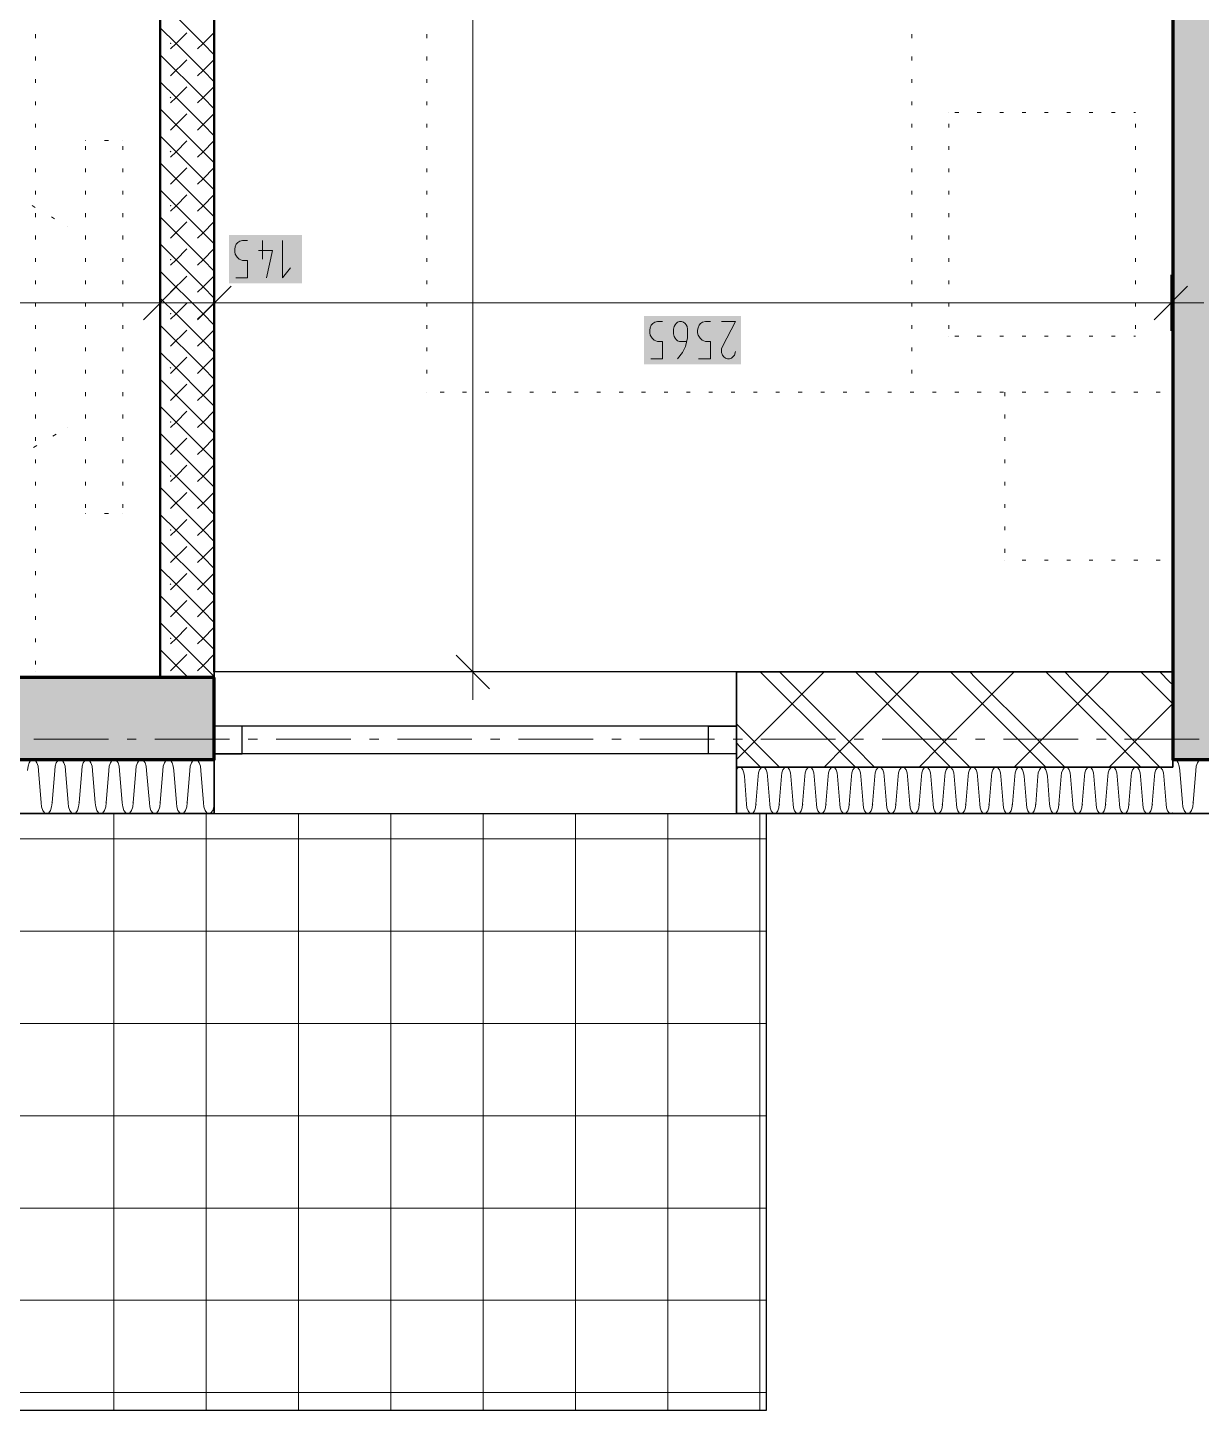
# Model space of a CAD drawing. Header units: millimetres. Extents: x 0 to 594, y 0 to 420.
# Drawn here: x 378.6 to 410.86, y 131.81 to 169.82 of the extents above; entities that cross this region are included whole.
import ezdxf

# ---------------------------------------------------------------- set-up
doc = ezdxf.new("R2010")
doc.units = ezdxf.units.MM
doc.header["$LTSCALE"] = 8
for name, color, linetype in [('PDF_Koty delkove', 7, 'Continuous'), ('PDF_Nabytek', 7, 'Continuous'), ('PDF_Obecne 0.25', 7, 'Continuous'), ('PDF_Okna', 7, 'Continuous'), ('PDF_Osy hlavni', 7, 'Continuous'), ('PDF_Pricky zdene', 7, 'Continuous'), ('PDF_Srafy', 7, 'Continuous'), ('PDF_Steny obvodove nosne', 7, 'Continuous'), ('PDF_Steny sendvic', 7, 'Continuous'), ('PDF_Zatepleni', 7, 'Continuous')]:
    doc.layers.add(name, color=color, linetype=linetype)

msp = doc.modelspace()

# ---------------------------------------------------------------- linework, layer by layer
at = {"layer": 'PDF_Koty delkove', "lineweight": 18}
for points in [[(390.838, 152.109), (390.838, 183.549), (390.838, 192.872), (390.838, 201.257), (390.838, 202.743), (390.838, 233.134), (390.838, 235.902), (390.838, 238.464)], [(384.322, 162.939), (384.65, 162.939), (384.65, 163.417), (384.513, 163.417), (384.418, 163.452), (384.363, 163.503), (384.308, 163.588), (384.295, 163.656), (384.295, 163.724), (384.308, 163.793), (384.336, 163.861), (384.377, 163.912), (384.431, 163.947), (384.513, 163.964), (384.65, 163.964)], [(385.061, 163.964), (385.061, 163.452)], [(385.609, 163.964), (385.609, 162.939), (385.827, 163.212)], [(384.952, 163.691), (385.335, 163.691), (385.17, 162.939)], [(382.707, 162.712), (381.785, 161.789)], [(382.246, 163.019), (382.246, 162.251), (382.246, 161.482)], [(384.194, 162.712), (383.271, 161.789)], [(383.732, 163.019), (383.732, 162.251), (383.732, 161.482)], [(410.485, 162.712), (409.562, 161.789)], [(410.023, 163.019), (410.023, 162.251), (410.023, 161.482)], [(410.931, 162.251), (410.023, 162.251), (383.732, 162.251), (382.246, 162.251), (347.601, 162.251), (345.449, 162.251), (310.804, 162.251), (309.318, 162.251), (283.027, 162.251), (280.875, 162.251), (254.584, 162.251), (253.097, 162.251), (218.453, 162.251), (216.3, 162.251)], [(395.727, 160.713), (396.056, 160.713), (396.056, 161.191), (395.919, 161.191), (395.824, 161.226), (395.769, 161.277), (395.714, 161.362), (395.7, 161.43), (395.7, 161.498), (395.714, 161.567), (395.741, 161.635), (395.783, 161.686), (395.837, 161.721), (395.919, 161.738), (396.056, 161.738)], [(396.713, 161.191), (396.522, 161.191), (396.467, 161.208), (396.426, 161.242), (396.399, 161.277), (396.371, 161.327), (396.357, 161.396), (396.357, 161.532), (396.371, 161.601), (396.399, 161.652), (396.426, 161.686), (396.467, 161.721), (396.522, 161.738), (396.576, 161.738), (396.631, 161.721), (396.672, 161.686), (396.699, 161.652), (396.727, 161.601), (396.741, 161.532), (396.741, 161.293), (396.686, 161.054), (396.604, 160.883), (396.467, 160.713)], [(397.028, 161.362), (397.014, 161.43), (397.014, 161.498), (397.028, 161.567), (397.056, 161.635), (397.097, 161.686), (397.151, 161.721), (397.233, 161.738), (397.37, 161.738)], [(397.672, 161.738), (398.055, 161.738), (397.699, 161.054), (397.672, 160.986), (397.672, 160.883), (397.699, 160.816), (397.74, 160.764), (397.781, 160.73), (397.836, 160.713), (397.89, 160.713), (397.945, 160.73), (397.986, 160.764), (398.027, 160.816), (398.055, 160.917)], [(397.042, 160.713), (397.37, 160.713), (397.37, 161.191), (397.233, 161.191), (397.138, 161.226), (397.083, 161.277), (397.028, 161.362)], [(391.299, 151.647), (390.377, 152.57)], [(391.607, 152.109), (390.838, 152.109), (390.069, 152.109)], [(390.838, 152.109), (390.838, 151.34)]]:
    msp.add_lwpolyline(points, dxfattribs=at)
at = {"layer": 'PDF_Koty delkove', "color": 7, "lineweight": 18, "true_color": 0xffffff, "transparency": 33554559}
for points in [[(386.146, 164.118), (384.141, 164.118), (386.146, 162.786), (384.141, 162.786)], [(398.209, 161.892), (395.547, 161.892), (398.209, 160.559), (395.547, 160.559)]]:
    msp.add_solid(points, dxfattribs=at)
at = {"layer": 'PDF_Nabytek', "lineweight": 13}
for points in [[(378.821, 169.531), (378.821, 169.634)], [(382.246, 169.531), (382.246, 169.634)], [(389.575, 169.531), (389.575, 169.634)], [(402.9, 169.531), (402.9, 169.634)], [(410.075, 169.531), (410.075, 169.634)], [(378.821, 168.916), (378.821, 169.019)], [(382.246, 168.916), (382.246, 169.019)], [(389.575, 168.916), (389.575, 169.019)], [(402.9, 168.916), (402.9, 169.019)], [(410.075, 168.916), (410.075, 169.019)], [(378.821, 168.301), (378.821, 168.404)], [(382.246, 168.301), (382.246, 168.404)], [(389.575, 168.301), (389.575, 168.404)], [(402.9, 168.301), (402.9, 168.404)], [(410.075, 168.301), (410.075, 168.404)], [(378.821, 167.686), (378.821, 167.789)], [(382.246, 167.686), (382.246, 167.789)], [(389.575, 167.686), (389.575, 167.789)], [(402.9, 167.686), (402.9, 167.789)], [(410.075, 167.686), (410.075, 167.789)], [(403.925, 167.484), (403.925, 167.484)], [(403.925, 167.484), (403.925, 167.484)], [(404.192, 167.484), (404.089, 167.484)], [(404.807, 167.484), (404.704, 167.484)], [(405.422, 167.484), (405.319, 167.484)], [(406.037, 167.484), (405.934, 167.484)], [(406.652, 167.484), (406.549, 167.484)], [(407.267, 167.484), (407.164, 167.484)], [(407.882, 167.484), (407.779, 167.484)], [(408.497, 167.484), (408.394, 167.484)], [(409.05, 167.484), (409.009, 167.484)], [(409.05, 167.484), (409.05, 167.484)], [(409.05, 167.484), (409.05, 167.484)], [(378.821, 167.071), (378.821, 167.174)], [(382.246, 167.071), (382.246, 167.174)], [(389.575, 167.071), (389.575, 167.174)], [(402.9, 167.071), (402.9, 167.174)], [(403.925, 167.071), (403.925, 167.174)], [(409.05, 167.071), (409.05, 167.174)], [(410.075, 167.071), (410.075, 167.174)], [(378.821, 166.456), (378.821, 166.559)], [(380.207, 166.715), (380.196, 166.715)], [(380.196, 166.715), (380.196, 166.715)], [(380.196, 166.715), (380.196, 166.715)], [(380.196, 166.456), (380.196, 166.559)], [(380.822, 166.715), (380.72, 166.715)], [(381.221, 166.715), (381.221, 166.715)], [(381.221, 166.715), (381.221, 166.715)], [(381.221, 166.456), (381.221, 166.559)], [(382.246, 166.456), (382.246, 166.559)], [(389.575, 166.456), (389.575, 166.559)], [(402.9, 166.456), (402.9, 166.559)], [(403.925, 166.456), (403.925, 166.559)], [(409.05, 166.456), (409.05, 166.559)], [(410.075, 166.456), (410.075, 166.559)], [(378.821, 165.841), (378.821, 165.944)], [(380.196, 165.841), (380.196, 165.944)], [(381.221, 165.841), (381.221, 165.944)], [(382.246, 165.841), (382.246, 165.944)], [(389.575, 165.841), (389.575, 165.944)], [(402.9, 165.841), (402.9, 165.944)], [(403.925, 165.841), (403.925, 165.944)], [(409.05, 165.841), (409.05, 165.944)], [(410.075, 165.841), (410.075, 165.944)], [(378.821, 165.226), (378.821, 165.329)], [(380.196, 165.226), (380.196, 165.329)], [(381.221, 165.226), (381.221, 165.329)], [(382.246, 165.226), (382.246, 165.329)], [(389.575, 165.226), (389.575, 165.329)], [(402.9, 165.226), (402.9, 165.329)], [(403.925, 165.226), (403.925, 165.329)], [(409.05, 165.226), (409.05, 165.329)], [(410.075, 165.226), (410.075, 165.329)], [(378.813, 164.872), (378.724, 164.923)], [(378.821, 164.611), (378.821, 164.714)], [(379.345, 164.565), (379.256, 164.616)], [(380.196, 164.611), (380.196, 164.714)], [(381.221, 164.611), (381.221, 164.714)], [(382.246, 164.611), (382.246, 164.714)], [(389.575, 164.611), (389.575, 164.714)], [(402.9, 164.611), (402.9, 164.714)], [(403.925, 164.611), (403.925, 164.714)], [(409.05, 164.611), (409.05, 164.714)], [(410.075, 164.611), (410.075, 164.714)], [(379.708, 164.355), (379.708, 164.355)], [(378.821, 163.996), (378.821, 164.099)], [(380.196, 163.996), (380.196, 164.099)], [(381.221, 163.996), (381.221, 164.099)], [(382.246, 163.996), (382.246, 164.099)], [(389.575, 163.996), (389.575, 164.099)], [(402.9, 163.996), (402.9, 164.099)], [(403.925, 163.996), (403.925, 164.099)], [(409.05, 163.996), (409.05, 164.099)], [(410.075, 163.996), (410.075, 164.099)], [(378.821, 163.381), (378.821, 163.484)], [(380.196, 163.381), (380.196, 163.484)], [(381.221, 163.381), (381.221, 163.484)], [(382.246, 163.381), (382.246, 163.484)], [(389.575, 163.381), (389.575, 163.484)], [(402.9, 163.381), (402.9, 163.484)], [(403.925, 163.381), (403.925, 163.484)], [(409.05, 163.381), (409.05, 163.484)], [(410.075, 163.381), (410.075, 163.484)], [(378.821, 162.766), (378.821, 162.869)], [(380.196, 162.766), (380.196, 162.869)], [(381.221, 162.766), (381.221, 162.869)], [(382.246, 162.766), (382.246, 162.869)], [(389.575, 162.766), (389.575, 162.869)], [(402.9, 162.766), (402.9, 162.869)], [(403.925, 162.766), (403.925, 162.869)], [(409.05, 162.766), (409.05, 162.869)], [(410.075, 162.766), (410.075, 162.869)], [(378.821, 162.151), (378.821, 162.254)], [(380.196, 162.151), (380.196, 162.254)], [(381.221, 162.151), (381.221, 162.254)], [(382.246, 162.151), (382.246, 162.254)], [(389.575, 162.151), (389.575, 162.254)], [(402.9, 162.151), (402.9, 162.254)], [(403.925, 162.151), (403.925, 162.254)], [(409.05, 162.151), (409.05, 162.254)], [(410.075, 162.151), (410.075, 162.254)], [(378.821, 161.536), (378.821, 161.639)], [(380.196, 161.536), (380.196, 161.639)], [(381.221, 161.536), (381.221, 161.639)], [(382.246, 161.536), (382.246, 161.639)], [(389.575, 161.536), (389.575, 161.639)], [(402.9, 161.536), (402.9, 161.639)], [(403.925, 161.536), (403.925, 161.639)], [(409.05, 161.536), (409.05, 161.639)], [(410.075, 161.536), (410.075, 161.639)], [(403.925, 161.334), (403.925, 161.334)], [(403.925, 161.334), (403.925, 161.334)], [(404.192, 161.334), (404.089, 161.334)], [(404.807, 161.334), (404.704, 161.334)], [(405.422, 161.334), (405.319, 161.334)], [(406.037, 161.334), (405.934, 161.334)], [(406.652, 161.334), (406.549, 161.334)], [(407.267, 161.334), (407.164, 161.334)], [(407.882, 161.334), (407.779, 161.334)], [(408.497, 161.334), (408.394, 161.334)], [(409.05, 161.334), (409.009, 161.334)], [(409.05, 161.334), (409.05, 161.334)], [(409.05, 161.334), (409.05, 161.334)], [(378.821, 160.921), (378.821, 161.024)], [(380.196, 160.921), (380.196, 161.024)], [(381.221, 160.921), (381.221, 161.024)], [(382.246, 160.921), (382.246, 161.024)], [(389.575, 160.921), (389.575, 161.024)], [(402.9, 160.921), (402.9, 161.024)], [(410.075, 160.921), (410.075, 161.024)], [(378.821, 160.306), (378.821, 160.409)], [(380.196, 160.306), (380.196, 160.409)], [(381.221, 160.306), (381.221, 160.409)], [(382.246, 160.306), (382.246, 160.409)], [(389.575, 160.306), (389.575, 160.409)], [(402.9, 160.306), (402.9, 160.409)], [(410.075, 160.306), (410.075, 160.409)], [(378.821, 159.691), (378.821, 159.794)], [(380.196, 159.691), (380.196, 159.794)], [(381.221, 159.691), (381.221, 159.794)], [(382.246, 159.691), (382.246, 159.794)], [(389.575, 159.796), (389.575, 159.796)], [(389.575, 159.796), (389.575, 159.796)], [(390.047, 159.796), (389.944, 159.796)], [(390.662, 159.796), (390.559, 159.796)], [(391.277, 159.796), (391.174, 159.796)], [(391.892, 159.796), (391.789, 159.796)], [(392.507, 159.796), (392.404, 159.796)], [(393.122, 159.796), (393.019, 159.796)], [(393.737, 159.796), (393.634, 159.796)], [(394.352, 159.796), (394.249, 159.796)], [(394.967, 159.796), (394.864, 159.796)], [(395.582, 159.796), (395.479, 159.796)], [(396.197, 159.796), (396.094, 159.796)], [(396.812, 159.796), (396.709, 159.796)], [(397.427, 159.796), (397.324, 159.796)], [(398.042, 159.796), (397.939, 159.796)], [(398.657, 159.796), (398.554, 159.796)], [(399.272, 159.796), (399.169, 159.796)], [(399.887, 159.796), (399.784, 159.796)], [(400.502, 159.796), (400.399, 159.796)], [(401.117, 159.796), (401.014, 159.796)], [(401.732, 159.796), (401.629, 159.796)], [(402.347, 159.796), (402.244, 159.796)], [(402.962, 159.796), (402.859, 159.796)], [(402.9, 159.796), (402.9, 159.796)], [(403.577, 159.796), (403.474, 159.796)], [(404.192, 159.796), (404.089, 159.796)], [(404.807, 159.796), (404.704, 159.796)], [(405.422, 159.796), (405.319, 159.796)], [(405.462, 159.796), (405.462, 159.796)], [(405.462, 159.691), (405.462, 159.794)], [(406.037, 159.796), (405.934, 159.796)], [(406.652, 159.796), (406.549, 159.796)], [(407.267, 159.796), (407.164, 159.796)], [(407.882, 159.796), (407.779, 159.796)], [(408.497, 159.796), (408.394, 159.796)], [(409.112, 159.796), (409.009, 159.796)], [(409.727, 159.796), (409.624, 159.796)], [(410.075, 159.796), (410.075, 159.796)], [(410.075, 159.796), (410.075, 159.796)], [(410.075, 159.796), (410.075, 159.796)], [(410.075, 159.691), (410.075, 159.794)], [(378.821, 159.076), (378.821, 159.179)], [(380.196, 159.076), (380.196, 159.179)], [(381.221, 159.076), (381.221, 159.179)], [(382.246, 159.076), (382.246, 159.179)], [(405.462, 159.076), (405.462, 159.179)], [(410.075, 159.076), (410.075, 159.179)], [(378.821, 158.461), (378.821, 158.564)], [(379.299, 158.588), (379.388, 158.64)], [(379.708, 158.825), (379.708, 158.825)], [(380.196, 158.461), (380.196, 158.564)], [(381.221, 158.461), (381.221, 158.564)], [(382.246, 158.461), (382.246, 158.564)], [(405.462, 158.461), (405.462, 158.564)], [(410.075, 158.461), (410.075, 158.564)], [(378.766, 158.281), (378.855, 158.332)], [(378.821, 157.846), (378.821, 157.949)], [(380.196, 157.846), (380.196, 157.949)], [(381.221, 157.846), (381.221, 157.949)], [(382.246, 157.846), (382.246, 157.949)], [(405.462, 157.846), (405.462, 157.949)], [(410.075, 157.846), (410.075, 157.949)], [(378.821, 157.231), (378.821, 157.334)], [(380.196, 157.231), (380.196, 157.334)], [(381.221, 157.231), (381.221, 157.334)], [(382.246, 157.231), (382.246, 157.334)], [(405.462, 157.231), (405.462, 157.334)], [(410.075, 157.231), (410.075, 157.334)], [(378.821, 156.616), (378.821, 156.719)], [(380.196, 156.616), (380.196, 156.719)], [(381.221, 156.616), (381.221, 156.719)], [(382.246, 156.616), (382.246, 156.719)], [(405.462, 156.616), (405.462, 156.719)], [(410.075, 156.616), (410.075, 156.719)], [(380.207, 156.465), (380.196, 156.465)], [(380.196, 156.465), (380.196, 156.465)], [(380.196, 156.465), (380.196, 156.465)], [(380.822, 156.465), (380.72, 156.465)], [(381.221, 156.465), (381.221, 156.465)], [(381.221, 156.465), (381.221, 156.465)], [(378.821, 156.001), (378.821, 156.104)], [(382.246, 156.001), (382.246, 156.104)], [(405.462, 156.001), (405.462, 156.104)], [(410.075, 156.001), (410.075, 156.104)], [(378.821, 155.386), (378.821, 155.489)], [(382.246, 155.386), (382.246, 155.489)], [(405.462, 155.386), (405.462, 155.489)], [(410.075, 155.386), (410.075, 155.489)], [(405.462, 155.184), (405.462, 155.184)], [(405.462, 155.184), (405.462, 155.184)], [(406.037, 155.184), (405.934, 155.184)], [(406.652, 155.184), (406.549, 155.184)], [(407.267, 155.184), (407.164, 155.184)], [(407.882, 155.184), (407.779, 155.184)], [(408.497, 155.184), (408.394, 155.184)], [(409.112, 155.184), (409.009, 155.184)], [(409.727, 155.184), (409.624, 155.184)], [(410.075, 155.184), (410.075, 155.184)], [(410.075, 155.184), (410.075, 155.184)], [(378.821, 154.771), (378.821, 154.874)], [(382.246, 154.771), (382.246, 154.874)], [(378.821, 154.156), (378.821, 154.259)], [(382.246, 154.156), (382.246, 154.259)], [(378.821, 153.541), (378.821, 153.644)], [(382.246, 153.541), (382.246, 153.644)], [(378.821, 152.926), (378.821, 153.029)], [(382.246, 152.926), (382.246, 153.029)], [(378.821, 152.311), (378.821, 152.414)], [(382.246, 152.311), (382.246, 152.414)], [(378.821, 152.109), (378.821, 152.109)], [(382.246, 152.109), (382.246, 152.109)]]:
    msp.add_lwpolyline(points, dxfattribs=at)
at = {"layer": 'PDF_Obecne 0.25', "lineweight": 25}
msp.add_lwpolyline([(398.902, 148.214), (398.902, 131.814), (367.127, 131.814), (367.127, 148.214)], dxfattribs=at)
at = {"layer": 'PDF_Okna', "lineweight": 25}
for points in [[(398.082, 152.109), (383.732, 152.109)], [(398.082, 150.622), (383.732, 150.622)], [(398.082, 149.854), (383.732, 149.854)], [(383.732, 148.214), (398.082, 148.214)]]:
    msp.add_lwpolyline(points, dxfattribs=at)
for points in [[(383.732, 149.854), (384.501, 149.854), (384.501, 150.622), (383.732, 150.622)], [(398.082, 149.854), (397.313, 149.854), (397.313, 150.622), (398.082, 150.622)]]:
    msp.add_lwpolyline(points, close=True, dxfattribs=at)
at = {"layer": 'PDF_Osy hlavni', "lineweight": 18}
for points in [[(380.822, 150.264), (378.772, 150.264)], [(381.591, 150.264), (381.335, 150.264)], [(384.153, 150.264), (382.103, 150.264)], [(384.922, 150.264), (384.666, 150.264)], [(387.485, 150.264), (385.435, 150.264)], [(388.253, 150.264), (387.997, 150.264)], [(390.816, 150.264), (388.766, 150.264)], [(391.584, 150.264), (391.328, 150.264)], [(394.147, 150.264), (392.097, 150.264)], [(394.916, 150.264), (394.659, 150.264)], [(397.478, 150.264), (395.428, 150.264)], [(398.247, 150.264), (397.991, 150.264)], [(400.809, 150.264), (398.759, 150.264)], [(401.578, 150.264), (401.322, 150.264)], [(404.141, 150.264), (402.091, 150.264)], [(404.909, 150.264), (404.653, 150.264)], [(407.472, 150.264), (405.422, 150.264)], [(408.241, 150.264), (407.984, 150.264)], [(410.803, 150.264), (408.753, 150.264)]]:
    msp.add_lwpolyline(points, dxfattribs=at)
at = {"layer": 'PDF_Pricky zdene', "lineweight": 50}
msp.add_lwpolyline([(383.732, 152.109), (383.732, 201.257), (382.246, 201.257), (382.246, 152.109), (382.246, 151.955), (383.732, 151.955)], dxfattribs=at)
at = {"layer": 'PDF_Pricky zdene', "lineweight": 9}
for points in [[(383.732, 169.072), (383.425, 169.38), (382.246, 170.559)], [(383.425, 168.637), (382.682, 169.38), (382.246, 169.815)], [(382.533, 169.231), (382.682, 169.38), (382.979, 169.677)], [(383.276, 169.231), (383.425, 169.38), (383.722, 169.677)], [(383.732, 167.586), (383.425, 167.894), (382.246, 169.072)], [(382.533, 168.488), (382.979, 168.934)], [(383.425, 168.637), (383.722, 168.934)], [(383.276, 168.488), (383.425, 168.637)], [(383.732, 168.329), (383.425, 168.637)], [(383.425, 167.15), (382.682, 167.894), (382.246, 168.329)], [(382.533, 167.745), (382.682, 167.894), (382.979, 168.191)], [(383.276, 167.745), (383.425, 167.894), (383.722, 168.191)], [(383.732, 166.1), (383.425, 166.407), (382.246, 167.586)], [(382.533, 167.002), (382.979, 167.448)], [(383.425, 167.15), (383.722, 167.448)], [(383.425, 165.664), (382.682, 166.407), (382.246, 166.843)], [(383.732, 166.843), (383.425, 167.15), (383.276, 167.002)], [(382.533, 166.259), (382.682, 166.407), (382.979, 166.705)], [(383.276, 166.259), (383.425, 166.407), (383.722, 166.705)], [(383.732, 164.614), (383.425, 164.921), (382.246, 166.1)], [(382.533, 165.516), (382.979, 165.961)], [(383.276, 165.516), (383.425, 165.664), (383.722, 165.961)], [(383.425, 164.178), (382.682, 164.921), (382.246, 165.357)], [(383.732, 165.357), (383.425, 165.664)], [(382.533, 164.772), (382.682, 164.921), (382.979, 165.218)], [(383.276, 164.772), (383.425, 164.921), (383.722, 165.218)], [(383.732, 163.127), (383.425, 163.435), (382.246, 164.614)], [(382.533, 164.029), (382.979, 164.475)], [(383.732, 163.87), (383.425, 164.178), (383.276, 164.029)], [(383.425, 164.178), (383.722, 164.475)], [(383.425, 162.692), (382.682, 163.435), (382.246, 163.87)], [(382.533, 163.286), (382.682, 163.435), (382.979, 163.732)], [(383.276, 163.286), (383.425, 163.435), (383.722, 163.732)], [(383.732, 161.641), (383.425, 161.949), (382.246, 163.127)], [(382.533, 162.543), (382.979, 162.989)], [(383.732, 162.384), (383.425, 162.692), (383.276, 162.543)], [(383.425, 162.692), (383.722, 162.989)], [(383.425, 161.205), (382.682, 161.949), (382.246, 162.384)], [(382.533, 161.8), (382.682, 161.949), (382.979, 162.246)], [(383.276, 161.8), (383.425, 161.949), (383.722, 162.246)], [(383.732, 160.155), (383.425, 160.462), (382.246, 161.641)], [(382.533, 161.057), (382.979, 161.503)], [(383.732, 160.898), (383.425, 161.205), (383.276, 161.057)], [(383.425, 161.205), (383.722, 161.503)], [(383.425, 159.719), (382.682, 160.462), (382.246, 160.898)], [(382.533, 160.314), (382.682, 160.462), (382.979, 160.76)], [(383.276, 160.314), (383.425, 160.462), (383.722, 160.76)], [(383.732, 158.669), (383.425, 158.976), (382.246, 160.155)], [(382.533, 159.571), (382.979, 160.016)], [(383.425, 159.719), (383.722, 160.016)], [(383.732, 159.412), (383.425, 159.719), (383.276, 159.571)], [(383.425, 158.233), (382.682, 158.976), (382.246, 159.412)], [(382.533, 158.828), (382.682, 158.976), (382.979, 159.273)], [(383.276, 158.828), (383.425, 158.976), (383.722, 159.273)], [(383.732, 157.182), (383.425, 157.49), (382.246, 158.669)], [(382.533, 158.084), (382.979, 158.53)], [(383.425, 158.233), (383.722, 158.53)], [(383.732, 157.926), (383.425, 158.233), (383.276, 158.084)], [(383.425, 156.747), (382.682, 157.49), (382.246, 157.926)], [(382.533, 157.341), (382.682, 157.49), (382.979, 157.787)], [(383.276, 157.341), (383.425, 157.49), (383.722, 157.787)], [(383.732, 155.696), (383.425, 156.004), (382.246, 157.182)], [(382.533, 156.598), (382.979, 157.044)], [(383.425, 156.747), (383.722, 157.044)], [(383.732, 156.439), (383.425, 156.747), (383.276, 156.598)], [(383.425, 155.261), (382.682, 156.004), (382.246, 156.439)], [(382.533, 155.855), (382.682, 156.004), (382.979, 156.301)], [(383.276, 155.855), (383.425, 156.004), (383.722, 156.301)], [(383.732, 154.21), (383.425, 154.517), (382.246, 155.696)], [(382.533, 155.112), (382.979, 155.558)], [(383.425, 155.261), (383.722, 155.558)], [(383.732, 154.953), (383.425, 155.261), (383.276, 155.112)], [(383.425, 153.774), (382.682, 154.517), (382.246, 154.953)], [(382.533, 154.369), (382.682, 154.517), (382.979, 154.815)], [(383.276, 154.369), (383.425, 154.517), (383.722, 154.815)], [(383.732, 152.724), (383.425, 153.031), (382.246, 154.21)], [(382.533, 153.626), (382.979, 154.072)], [(383.425, 153.774), (383.722, 154.072)], [(383.732, 153.467), (383.425, 153.774), (383.276, 153.626)], [(383.425, 152.288), (382.682, 153.031), (382.246, 153.467)], [(382.533, 152.883), (382.682, 153.031), (382.979, 153.328)], [(383.276, 152.883), (383.425, 153.031), (383.722, 153.328)], [(383.015, 151.955), (382.246, 152.724)], [(382.533, 152.139), (382.979, 152.585)], [(383.425, 152.288), (383.722, 152.585)], [(383.732, 151.981), (383.425, 152.288), (383.276, 152.139)], [(382.272, 151.955), (382.246, 151.981)]]:
    msp.add_lwpolyline(points, dxfattribs=at)
at = {"layer": 'PDF_Pricky zdene', "lineweight": 9, "transparency": 33554559}
for points in [[(382.533, 169.36), (382.51, 169.383), (382.556, 169.383), (382.533, 169.406)], [(383.425, 169.357), (383.402, 169.38), (383.448, 169.38), (383.425, 169.403)], [(382.533, 167.873), (382.51, 167.897), (382.556, 167.897), (382.533, 167.92)], [(383.425, 167.87), (383.402, 167.894), (383.448, 167.894), (383.425, 167.917)], [(382.533, 166.387), (382.51, 166.41), (382.556, 166.41), (382.533, 166.433)], [(383.425, 166.384), (383.402, 166.407), (383.448, 166.407), (383.425, 166.43)], [(382.533, 164.901), (382.51, 164.924), (382.556, 164.924), (382.533, 164.947)], [(383.425, 164.898), (383.402, 164.921), (383.448, 164.921), (383.425, 164.944)], [(382.533, 163.415), (382.51, 163.438), (382.556, 163.438), (382.533, 163.461)], [(383.425, 163.412), (383.402, 163.435), (383.448, 163.435), (383.425, 163.458)], [(382.533, 161.929), (382.51, 161.952), (382.556, 161.952), (382.533, 161.975)], [(383.425, 161.926), (383.402, 161.949), (383.448, 161.949), (383.425, 161.972)], [(382.533, 160.442), (382.51, 160.465), (382.556, 160.465), (382.533, 160.488)], [(383.425, 160.439), (383.402, 160.462), (383.448, 160.462), (383.425, 160.485)], [(382.533, 158.956), (382.51, 158.979), (382.556, 158.979), (382.533, 159.002)], [(383.425, 158.953), (383.402, 158.976), (383.448, 158.976), (383.425, 158.999)], [(382.533, 157.47), (382.51, 157.493), (382.556, 157.493), (382.533, 157.516)], [(383.425, 157.467), (383.402, 157.49), (383.448, 157.49), (383.425, 157.513)], [(382.533, 155.984), (382.51, 156.007), (382.556, 156.007), (382.533, 156.03)], [(383.425, 155.981), (383.402, 156.004), (383.448, 156.004), (383.425, 156.027)], [(382.533, 154.497), (382.51, 154.52), (382.556, 154.52), (382.533, 154.543)], [(383.425, 154.494), (383.402, 154.517), (383.448, 154.517), (383.425, 154.54)], [(382.533, 153.011), (382.51, 153.034), (382.556, 153.034), (382.533, 153.057)], [(383.425, 153.008), (383.402, 153.031), (383.448, 153.031), (383.425, 153.054)]]:
    msp.add_solid(points, dxfattribs=at)
at = {"layer": 'PDF_Srafy', "lineweight": 9}
for points in [[(391.121, 148.214), (391.121, 147.522), (386.048, 147.522), (380.974, 147.522), (375.901, 147.522), (370.827, 147.522), (367.127, 147.522)], [(398.731, 148.214), (398.731, 144.985), (398.731, 139.912), (398.731, 134.838), (393.658, 134.838), (388.584, 134.838), (383.511, 134.838), (378.438, 134.838), (373.364, 134.838), (368.291, 134.838), (367.127, 134.838)], [(396.195, 148.214), (396.195, 147.522), (396.195, 142.449), (396.195, 137.375), (391.121, 137.375), (386.048, 137.375), (380.974, 137.375), (375.901, 137.375), (370.827, 137.375), (367.127, 137.375)], [(388.584, 148.214), (388.584, 144.985), (383.511, 144.985), (378.438, 144.985), (373.364, 144.985), (368.291, 144.985), (367.127, 144.985)], [(380.974, 148.214), (380.974, 147.522), (380.974, 142.449), (380.974, 137.375), (380.974, 132.302), (380.974, 131.814)], [(383.511, 148.214), (383.511, 144.985), (383.511, 139.912), (383.511, 134.838), (383.511, 131.814)], [(386.048, 148.214), (386.048, 147.522), (386.048, 142.449), (386.048, 137.375), (386.048, 132.302), (386.048, 131.814)], [(393.658, 148.214), (393.658, 144.985), (393.658, 139.912)], [(391.121, 147.522), (391.121, 142.449), (386.048, 142.449), (380.974, 142.449), (375.901, 142.449), (370.827, 142.449), (367.127, 142.449)], [(398.902, 147.522), (396.195, 147.522), (391.121, 147.522)], [(398.902, 144.985), (398.731, 144.985), (393.658, 144.985), (388.584, 144.985)], [(388.584, 144.985), (388.584, 139.912), (388.584, 134.838), (388.584, 131.814)], [(398.902, 142.449), (396.195, 142.449), (391.121, 142.449)], [(391.121, 142.449), (391.121, 137.375), (391.121, 132.302), (391.121, 131.814)], [(393.658, 131.814), (393.658, 134.838), (393.658, 139.912), (388.584, 139.912), (383.511, 139.912), (378.438, 139.912), (373.364, 139.912), (368.291, 139.912), (367.127, 139.912)], [(398.902, 139.912), (398.731, 139.912), (393.658, 139.912)], [(398.902, 137.375), (396.195, 137.375)], [(396.195, 137.375), (396.195, 132.302), (396.195, 131.814)], [(398.902, 134.838), (398.731, 134.838)], [(398.731, 134.838), (398.731, 131.814)], [(398.902, 132.302), (396.195, 132.302), (391.121, 132.302), (386.048, 132.302), (380.974, 132.302), (375.901, 132.302), (370.827, 132.302), (367.127, 132.302)]]:
    msp.add_lwpolyline(points, dxfattribs=at)
at = {"layer": 'PDF_Steny obvodove nosne', "lineweight": 70}
for points in [[(412.125, 149.7), (412.125, 152.109), (412.125, 207.253), (412.125, 208.739), (412.125, 232.622), (412.125, 235.389), (412.125, 238.31), (410.075, 238.31), (410.075, 235.697), (410.075, 152.109), (410.075, 149.7)], [(383.732, 151.955), (382.246, 151.955), (377.634, 151.955), (377.634, 149.7), (383.732, 149.7)]]:
    msp.add_lwpolyline(points, close=True, dxfattribs=at)
at = {"layer": 'PDF_Steny obvodove nosne', "color": 9, "lineweight": 9, "true_color": 0xc0c0c0, "transparency": 33554559}
for points in [[(412.125, 149.7), (412.125, 238.31), (410.075, 149.7), (410.075, 238.31)], [(383.732, 151.955), (377.634, 151.955), (383.732, 149.7), (377.634, 149.7)]]:
    msp.add_solid(points, dxfattribs=at)
at = {"layer": 'PDF_Steny sendvic', "lineweight": 35}
for points in [[(383.732, 152.109), (383.732, 151.955)], [(398.082, 149.495), (398.082, 149.854), (398.082, 150.622), (398.082, 152.109)], [(398.082, 149.495), (410.075, 149.495), (410.075, 149.7), (410.075, 152.109), (410.023, 152.109), (398.082, 152.109)], [(410.075, 149.495), (398.082, 149.495)], [(398.082, 148.214), (398.082, 149.495)], [(398.082, 148.214), (410.075, 148.214)]]:
    msp.add_lwpolyline(points, dxfattribs=at)
at = {"layer": 'PDF_Steny sendvic', "lineweight": 9}
for points in [[(398.082, 149.7), (398.441, 150.059), (400.436, 152.054), (400.491, 152.109)], [(400.793, 150.059), (398.759, 152.093), (398.743, 152.109)], [(401.88, 149.495), (401.316, 150.059), (401.055, 150.32), (399.294, 152.08), (399.266, 152.109)], [(400.491, 149.495), (401.055, 150.059), (402.99, 151.994), (403.105, 152.109)], [(403.407, 150.059), (401.435, 152.031), (401.357, 152.109)], [(403.93, 150.059), (403.668, 150.32), (401.97, 152.018), (401.88, 152.109)], [(403.105, 149.495), (403.668, 150.059), (405.545, 151.935), (405.718, 152.109)], [(406.021, 150.059), (404.111, 151.968), (403.971, 152.109)], [(406.544, 150.059), (406.282, 150.32), (404.646, 151.956), (404.494, 152.109)], [(405.718, 149.495), (406.282, 150.059), (408.099, 151.876), (408.332, 152.109)], [(408.635, 150.059), (406.787, 151.906), (406.585, 152.109)], [(408.896, 150.32), (407.322, 151.894), (407.107, 152.109)], [(410.075, 151.232), (409.463, 151.844), (409.198, 152.109)], [(410.075, 151.755), (409.998, 151.831), (409.721, 152.109)], [(408.332, 149.495), (408.896, 150.059), (410.075, 151.237)], [(399.266, 149.495), (398.702, 150.059), (398.441, 150.32), (398.082, 150.679)], [(398.18, 150.059), (398.082, 150.156)], [(409.157, 150.059), (408.896, 150.32)], [(398.441, 149.797), (398.18, 150.059)], [(398.743, 149.495), (398.441, 149.797)], [(401.055, 149.797), (400.793, 150.059)], [(401.357, 149.495), (401.055, 149.797)], [(403.668, 149.797), (403.407, 150.059)], [(403.971, 149.495), (403.668, 149.797)], [(404.494, 149.495), (403.93, 150.059)], [(406.282, 149.797), (406.021, 150.059)], [(406.585, 149.495), (406.282, 149.797)], [(407.107, 149.495), (406.544, 150.059)], [(408.896, 149.797), (408.635, 150.059)], [(409.198, 149.495), (408.896, 149.797)], [(409.721, 149.495), (409.157, 150.059)], [(398.158, 149.495), (398.123, 149.477), (398.082, 149.423)], [(398.301, 149.239), (398.291, 149.337), (398.263, 149.421), (398.221, 149.477), (398.185, 149.495)], [(398.799, 149.495), (398.763, 149.477), (398.721, 149.421), (398.694, 149.337), (398.684, 149.239)], [(398.941, 149.239), (398.932, 149.337), (398.904, 149.421), (398.862, 149.477), (398.826, 149.495)], [(399.44, 149.495), (399.404, 149.477), (399.362, 149.421), (399.334, 149.337), (399.324, 149.239)], [(399.582, 149.239), (399.572, 149.337), (399.544, 149.421), (399.502, 149.477), (399.467, 149.495)], [(400.08, 149.495), (400.044, 149.477), (400.003, 149.421), (399.975, 149.337), (399.965, 149.239)], [(400.223, 149.239), (400.213, 149.337), (400.185, 149.421), (400.143, 149.477), (400.107, 149.495)], [(400.721, 149.495), (400.685, 149.477), (400.643, 149.421), (400.615, 149.337), (400.606, 149.239)], [(400.863, 149.239), (400.853, 149.337), (400.825, 149.421), (400.784, 149.477), (400.748, 149.495)], [(401.362, 149.495), (401.326, 149.477), (401.284, 149.421), (401.256, 149.337), (401.246, 149.239)], [(401.504, 149.239), (401.494, 149.337), (401.466, 149.421), (401.424, 149.477), (401.388, 149.495)], [(402.002, 149.495), (401.966, 149.477), (401.925, 149.421), (401.897, 149.337), (401.887, 149.239)], [(402.144, 149.239), (402.135, 149.337), (402.107, 149.421), (402.065, 149.477), (402.029, 149.495)], [(402.643, 149.495), (402.607, 149.477), (402.565, 149.421), (402.537, 149.337), (402.527, 149.239)], [(402.785, 149.239), (402.775, 149.337), (402.747, 149.421), (402.706, 149.477), (402.67, 149.495)], [(403.283, 149.495), (403.248, 149.477), (403.206, 149.421), (403.178, 149.337), (403.168, 149.239)], [(403.426, 149.239), (403.416, 149.337), (403.388, 149.421), (403.346, 149.477), (403.31, 149.495)], [(403.924, 149.495), (403.888, 149.477), (403.846, 149.421), (403.819, 149.337), (403.809, 149.239)], [(404.066, 149.239), (404.056, 149.337), (404.029, 149.421), (403.987, 149.477), (403.951, 149.495)], [(404.565, 149.495), (404.529, 149.477), (404.487, 149.421), (404.459, 149.337), (404.449, 149.239)], [(404.707, 149.239), (404.697, 149.337), (404.669, 149.421), (404.627, 149.477), (404.592, 149.495)], [(405.205, 149.495), (405.169, 149.477), (405.128, 149.421), (405.1, 149.337), (405.09, 149.239)], [(405.347, 149.239), (405.338, 149.337), (405.31, 149.421), (405.268, 149.477), (405.232, 149.495)], [(405.846, 149.495), (405.81, 149.477), (405.768, 149.421), (405.74, 149.337), (405.731, 149.239)], [(405.909, 149.477), (405.873, 149.495)], [(405.988, 149.239), (405.978, 149.337), (405.95, 149.421), (405.909, 149.477)], [(406.487, 149.495), (406.451, 149.477), (406.409, 149.421), (406.381, 149.337), (406.371, 149.239)], [(406.629, 149.239), (406.619, 149.337), (406.591, 149.421), (406.549, 149.477), (406.513, 149.495)], [(407.127, 149.495), (407.091, 149.477), (407.05, 149.421), (407.022, 149.337), (407.012, 149.239)], [(407.269, 149.239), (407.26, 149.337), (407.232, 149.421), (407.19, 149.477), (407.154, 149.495)], [(407.768, 149.495), (407.732, 149.477), (407.69, 149.421), (407.662, 149.337), (407.652, 149.239)], [(407.91, 149.239), (407.9, 149.337), (407.872, 149.421), (407.83, 149.477), (407.795, 149.495)], [(408.408, 149.495), (408.373, 149.477), (408.331, 149.421), (408.303, 149.337), (408.293, 149.239)], [(408.551, 149.239), (408.541, 149.337), (408.513, 149.421), (408.471, 149.477), (408.435, 149.495)], [(409.049, 149.495), (409.013, 149.477), (408.971, 149.421), (408.943, 149.337), (408.934, 149.239)], [(409.191, 149.239), (409.181, 149.337), (409.153, 149.421), (409.112, 149.477), (409.076, 149.495)], [(409.69, 149.495), (409.654, 149.477), (409.612, 149.421), (409.584, 149.337), (409.574, 149.239)], [(409.832, 149.239), (409.822, 149.337), (409.794, 149.421), (409.752, 149.477), (409.717, 149.495)], [(398.364, 148.47), (398.301, 149.239)], [(398.684, 149.239), (398.62, 148.47)], [(398.684, 149.239), (398.684, 149.239)], [(399.005, 148.47), (398.941, 149.239)], [(399.324, 149.239), (399.261, 148.47)], [(399.324, 149.239), (399.324, 149.239)], [(399.645, 148.47), (399.582, 149.239)], [(399.965, 149.239), (399.902, 148.47)], [(399.965, 149.239), (399.965, 149.239)], [(400.286, 148.47), (400.223, 149.239)], [(400.606, 149.239), (400.542, 148.47)], [(400.606, 149.239), (400.606, 149.239)], [(400.927, 148.47), (400.863, 149.239)], [(401.246, 149.239), (401.183, 148.47)], [(401.246, 149.239), (401.246, 149.239)], [(401.567, 148.47), (401.504, 149.239)], [(401.887, 149.239), (401.823, 148.47)], [(401.887, 149.239), (401.887, 149.239)], [(402.208, 148.47), (402.144, 149.239)], [(402.527, 149.239), (402.464, 148.47)], [(402.527, 149.239), (402.527, 149.239)], [(402.848, 148.47), (402.785, 149.239)], [(403.168, 149.239), (403.105, 148.47)], [(403.168, 149.239), (403.168, 149.239)], [(403.489, 148.47), (403.426, 149.239)], [(403.809, 149.239), (403.745, 148.47)], [(403.809, 149.239), (403.809, 149.239)], [(404.13, 148.47), (404.066, 149.239)], [(404.449, 149.239), (404.386, 148.47)], [(404.449, 149.239), (404.449, 149.239)], [(404.77, 148.47), (404.707, 149.239)], [(405.09, 149.239), (405.027, 148.47)], [(405.09, 149.239), (405.09, 149.239)], [(405.411, 148.47), (405.347, 149.239)], [(405.731, 149.239), (405.667, 148.47)], [(405.731, 149.239), (405.731, 149.239)], [(406.052, 148.47), (405.988, 149.239)], [(406.371, 149.239), (406.308, 148.47)], [(406.371, 149.239), (406.371, 149.239)], [(406.692, 148.47), (406.629, 149.239)], [(407.012, 149.239), (406.948, 148.47)], [(407.012, 149.239), (407.012, 149.239)], [(407.333, 148.47), (407.269, 149.239)], [(407.652, 149.239), (407.589, 148.47)], [(407.652, 149.239), (407.652, 149.239)], [(407.652, 149.239), (407.652, 149.239)], [(407.973, 148.47), (407.91, 149.239)], [(408.293, 149.239), (408.23, 148.47)], [(408.293, 149.239), (408.293, 149.239)], [(408.614, 148.47), (408.551, 149.239)], [(408.934, 149.239), (408.87, 148.47)], [(408.934, 149.239), (408.934, 149.239)], [(409.255, 148.47), (409.191, 149.239)], [(409.574, 149.239), (409.511, 148.47)], [(409.574, 149.239), (409.574, 149.239)], [(409.895, 148.47), (409.832, 149.239)], [(398.364, 148.47), (398.374, 148.372), (398.402, 148.289), (398.443, 148.233), (398.492, 148.214)], [(398.492, 148.214), (398.541, 148.233), (398.583, 148.289), (398.611, 148.372), (398.62, 148.47)], [(399.005, 148.47), (399.014, 148.372), (399.042, 148.289), (399.084, 148.233), (399.133, 148.214)], [(399.133, 148.214), (399.182, 148.233), (399.223, 148.289), (399.251, 148.372), (399.261, 148.47)], [(399.645, 148.47), (399.655, 148.372), (399.683, 148.289), (399.724, 148.233), (399.773, 148.214)], [(399.773, 148.214), (399.822, 148.233), (399.864, 148.289), (399.892, 148.372), (399.902, 148.47)], [(400.286, 148.47), (400.296, 148.372), (400.323, 148.289), (400.365, 148.233), (400.414, 148.214)], [(400.414, 148.214), (400.463, 148.233), (400.505, 148.289), (400.532, 148.372), (400.542, 148.47)], [(400.927, 148.47), (400.936, 148.372), (400.964, 148.289), (401.006, 148.233), (401.055, 148.214)], [(401.055, 148.214), (401.104, 148.233), (401.145, 148.289), (401.173, 148.372), (401.183, 148.47)], [(401.567, 148.47), (401.577, 148.372), (401.605, 148.289), (401.646, 148.233), (401.695, 148.214)], [(401.695, 148.214), (401.744, 148.233), (401.786, 148.289), (401.814, 148.372), (401.823, 148.47)], [(402.208, 148.47), (402.218, 148.372), (402.245, 148.289), (402.287, 148.233), (402.336, 148.214)], [(402.336, 148.214), (402.385, 148.233), (402.427, 148.289), (402.454, 148.372), (402.464, 148.47)], [(402.848, 148.47), (402.858, 148.372), (402.886, 148.289), (402.928, 148.233), (402.977, 148.214)], [(402.977, 148.214), (403.026, 148.233), (403.067, 148.289), (403.095, 148.372), (403.105, 148.47)], [(403.489, 148.47), (403.499, 148.372), (403.527, 148.289), (403.568, 148.233)], [(403.568, 148.233), (403.617, 148.214)], [(403.617, 148.214), (403.666, 148.233), (403.708, 148.289), (403.736, 148.372), (403.745, 148.47)], [(404.13, 148.47), (404.139, 148.372), (404.167, 148.289), (404.209, 148.233), (404.258, 148.214)], [(404.258, 148.214), (404.307, 148.233), (404.348, 148.289), (404.376, 148.372), (404.386, 148.47)], [(404.77, 148.47), (404.78, 148.372), (404.808, 148.289), (404.849, 148.233), (404.898, 148.214)], [(404.898, 148.214), (404.947, 148.233), (404.989, 148.289), (405.017, 148.372), (405.027, 148.47)], [(405.411, 148.47), (405.421, 148.372), (405.448, 148.289), (405.49, 148.233), (405.539, 148.214)], [(405.539, 148.214), (405.588, 148.233), (405.63, 148.289), (405.657, 148.372), (405.667, 148.47)], [(406.052, 148.47), (406.061, 148.372), (406.089, 148.289), (406.131, 148.233), (406.18, 148.214)], [(406.18, 148.214), (406.229, 148.233), (406.27, 148.289), (406.298, 148.372), (406.308, 148.47)], [(406.692, 148.47), (406.702, 148.372), (406.73, 148.289), (406.771, 148.233), (406.82, 148.214)], [(406.82, 148.214), (406.869, 148.233), (406.911, 148.289), (406.939, 148.372), (406.948, 148.47)], [(407.333, 148.47), (407.343, 148.372), (407.37, 148.289), (407.412, 148.233), (407.461, 148.214)], [(407.461, 148.214), (407.51, 148.233), (407.551, 148.289), (407.579, 148.372), (407.589, 148.47)], [(407.973, 148.47), (407.983, 148.372), (408.011, 148.289), (408.052, 148.233), (408.102, 148.214)], [(408.102, 148.214), (408.151, 148.233), (408.192, 148.289), (408.22, 148.372), (408.23, 148.47)], [(408.614, 148.47), (408.624, 148.372), (408.652, 148.289), (408.693, 148.233), (408.742, 148.214)], [(408.742, 148.214), (408.791, 148.233), (408.833, 148.289), (408.861, 148.372), (408.87, 148.47)], [(409.255, 148.47), (409.264, 148.372), (409.292, 148.289), (409.334, 148.233), (409.383, 148.214)], [(409.383, 148.214), (409.432, 148.233), (409.473, 148.289), (409.501, 148.372), (409.511, 148.47)], [(409.895, 148.47), (409.905, 148.372), (409.933, 148.289), (409.974, 148.233), (410.023, 148.214)], [(410.023, 148.214), (410.072, 148.233), (410.075, 148.236)]]:
    msp.add_lwpolyline(points, dxfattribs=at)
at = {"layer": 'PDF_Steny sendvic', "lineweight": 9, "transparency": 33554559}
for points in [[(398.441, 150.036), (398.418, 150.059), (398.464, 150.059), (398.441, 150.082)], [(401.055, 150.036), (401.032, 150.059), (401.078, 150.059), (401.055, 150.082)], [(403.668, 150.036), (403.645, 150.059), (403.691, 150.059), (403.668, 150.082)], [(406.282, 150.036), (406.259, 150.059), (406.305, 150.059), (406.282, 150.082)], [(408.896, 150.036), (408.873, 150.059), (408.919, 150.059), (408.896, 150.082)], [(398.62, 148.447), (398.597, 148.47), (398.643, 148.47), (398.62, 148.493)], [(399.261, 148.447), (399.238, 148.47), (399.284, 148.47), (399.261, 148.493)], [(399.902, 148.447), (399.879, 148.47), (399.925, 148.47), (399.902, 148.493)], [(400.542, 148.447), (400.519, 148.47), (400.565, 148.47), (400.542, 148.493)], [(401.183, 148.447), (401.16, 148.47), (401.206, 148.47), (401.183, 148.493)], [(401.823, 148.447), (401.8, 148.47), (401.847, 148.47), (401.823, 148.493)], [(402.464, 148.447), (402.441, 148.47), (402.487, 148.47), (402.464, 148.493)], [(403.105, 148.447), (403.082, 148.47), (403.128, 148.47), (403.105, 148.493)], [(403.745, 148.447), (403.722, 148.47), (403.768, 148.47), (403.745, 148.493)], [(404.386, 148.447), (404.363, 148.47), (404.409, 148.47), (404.386, 148.493)], [(405.027, 148.447), (405.003, 148.47), (405.05, 148.47), (405.027, 148.493)], [(405.667, 148.447), (405.644, 148.47), (405.69, 148.47), (405.667, 148.493)], [(406.308, 148.447), (406.285, 148.47), (406.331, 148.47), (406.308, 148.493)], [(406.948, 148.447), (406.925, 148.47), (406.971, 148.47), (406.948, 148.493)], [(407.589, 148.447), (407.566, 148.47), (407.612, 148.47), (407.589, 148.493)], [(408.23, 148.447), (408.207, 148.47), (408.253, 148.47), (408.23, 148.493)], [(408.87, 148.447), (408.847, 148.47), (408.893, 148.47), (408.87, 148.493)], [(409.511, 148.447), (409.488, 148.47), (409.534, 148.47), (409.511, 148.493)]]:
    msp.add_solid(points, dxfattribs=at)
at = {"layer": 'PDF_Zatepleni', "lineweight": 35}
msp.add_lwpolyline([(383.732, 149.7), (377.634, 149.7), (377.634, 149.495), (377.634, 148.214), (383.732, 148.214), (383.732, 149.495)], close=True, dxfattribs=at)
at = {"layer": 'PDF_Zatepleni', "lineweight": 9}
for points in [[(378.738, 149.7), (378.696, 149.679), (378.648, 149.614), (378.615, 149.517), (378.604, 149.403)], [(378.976, 148.511), (378.903, 149.403), (378.891, 149.517), (378.859, 149.614), (378.811, 149.679), (378.769, 149.7)], [(379.347, 149.403), (379.274, 148.511)], [(379.481, 149.7), (379.439, 149.679), (379.391, 149.614), (379.359, 149.517), (379.347, 149.403)], [(379.347, 149.403), (379.347, 149.403)], [(379.72, 148.511), (379.646, 149.403), (379.635, 149.517), (379.602, 149.614), (379.554, 149.679), (379.512, 149.7)], [(380.09, 149.403), (380.017, 148.511)], [(380.224, 149.7), (380.183, 149.679), (380.134, 149.614), (380.102, 149.517), (380.09, 149.403)], [(380.09, 149.403), (380.09, 149.403)], [(380.463, 148.511), (380.389, 149.403), (380.378, 149.517), (380.345, 149.614), (380.297, 149.679), (380.255, 149.7)], [(380.833, 149.403), (380.76, 148.511)], [(380.967, 149.7), (380.926, 149.679), (380.877, 149.614), (380.845, 149.517), (380.833, 149.403)], [(380.833, 149.403), (380.833, 149.403)], [(381.206, 148.511), (381.132, 149.403), (381.121, 149.517), (381.088, 149.614), (381.04, 149.679), (380.998, 149.7)], [(381.577, 149.403), (381.503, 148.511)], [(381.62, 149.614), (381.588, 149.517), (381.577, 149.403)], [(381.577, 149.403), (381.577, 149.403)], [(381.71, 149.7), (381.669, 149.679), (381.62, 149.614)], [(381.832, 149.614), (381.783, 149.679), (381.742, 149.7)], [(381.875, 149.403), (381.864, 149.517), (381.832, 149.614)], [(381.949, 148.511), (381.875, 149.403)], [(382.32, 149.403), (382.246, 148.511)], [(382.453, 149.7), (382.412, 149.679), (382.363, 149.614), (382.331, 149.517), (382.32, 149.403)], [(382.32, 149.403), (382.32, 149.403)], [(382.618, 149.403), (382.607, 149.517), (382.575, 149.614), (382.526, 149.679), (382.485, 149.7)], [(382.692, 148.511), (382.618, 149.403)], [(383.063, 149.403), (382.989, 148.511)], [(383.197, 149.7), (383.155, 149.679), (383.107, 149.614), (383.074, 149.517), (383.063, 149.403)], [(383.063, 149.403), (383.063, 149.403)], [(383.362, 149.403), (383.35, 149.517), (383.318, 149.614), (383.269, 149.679), (383.228, 149.7)], [(383.435, 148.511), (383.362, 149.403)], [(410.103, 149.7), (410.075, 149.686)], [(410.134, 149.7), (410.175, 149.679), (410.224, 149.614), (410.256, 149.517), (410.268, 149.403), (410.341, 148.511), (410.352, 148.397), (410.385, 148.301), (410.433, 148.236), (410.49, 148.214), (410.547, 148.236), (410.595, 148.301), (410.627, 148.397), (410.638, 148.511), (410.712, 149.403)], [(410.846, 149.7), (410.804, 149.679), (410.756, 149.614), (410.723, 149.517), (410.712, 149.403)], [(410.712, 149.403), (410.712, 149.403)], [(378.976, 148.511), (378.988, 148.397), (379.02, 148.301), (379.068, 148.236), (379.125, 148.214)], [(379.125, 148.214), (379.182, 148.236), (379.23, 148.301), (379.262, 148.397), (379.274, 148.511)], [(379.72, 148.511), (379.731, 148.397), (379.763, 148.301), (379.811, 148.236), (379.868, 148.214)], [(379.868, 148.214), (379.925, 148.236), (379.973, 148.301), (380.005, 148.397), (380.017, 148.511)], [(380.463, 148.511), (380.474, 148.397), (380.506, 148.301), (380.554, 148.236), (380.611, 148.214)], [(380.611, 148.214), (380.668, 148.236), (380.716, 148.301), (380.749, 148.397), (380.76, 148.511)], [(381.206, 148.511), (381.217, 148.397), (381.249, 148.301), (381.298, 148.236), (381.354, 148.214)], [(381.354, 148.214), (381.411, 148.236), (381.459, 148.301), (381.492, 148.397), (381.503, 148.511)], [(381.949, 148.511), (381.96, 148.397), (381.992, 148.301), (382.041, 148.236), (382.097, 148.214)], [(382.097, 148.214), (382.154, 148.236), (382.203, 148.301), (382.235, 148.397), (382.246, 148.511)], [(382.692, 148.511), (382.703, 148.397), (382.736, 148.301), (382.784, 148.236), (382.841, 148.214)], [(382.841, 148.214), (382.897, 148.236), (382.946, 148.301), (382.978, 148.397), (382.989, 148.511)], [(383.435, 148.511), (383.446, 148.397), (383.479, 148.301), (383.527, 148.236), (383.584, 148.214)], [(383.584, 148.214), (383.641, 148.236), (383.689, 148.301), (383.721, 148.397), (383.732, 148.511)], [(383.732, 148.511), (383.732, 148.511)]]:
    msp.add_lwpolyline(points, dxfattribs=at)
at = {"layer": 'PDF_Zatepleni', "lineweight": 35}
for points in [[(412.125, 149.495), (412.125, 149.7), (410.075, 149.7), (410.075, 149.495)], [(410.075, 148.214), (412.125, 148.214)]]:
    msp.add_lwpolyline(points, dxfattribs=at)
at = {"layer": 'PDF_Zatepleni', "lineweight": 9, "transparency": 33554559}
for points in [[(379.274, 148.488), (379.251, 148.511), (379.297, 148.511), (379.274, 148.534)], [(380.017, 148.488), (379.994, 148.511), (380.04, 148.511), (380.017, 148.534)], [(380.76, 148.488), (380.737, 148.511), (380.783, 148.511), (380.76, 148.534)], [(381.503, 148.488), (381.48, 148.511), (381.526, 148.511), (381.503, 148.534)], [(382.246, 148.488), (382.223, 148.511), (382.269, 148.511), (382.246, 148.534)], [(382.989, 148.488), (382.966, 148.511), (383.012, 148.511), (382.989, 148.534)], [(383.732, 148.488), (383.709, 148.511), (383.732, 148.534)], [(410.638, 148.488), (410.615, 148.511), (410.661, 148.511), (410.638, 148.534)]]:
    msp.add_solid(points, dxfattribs=at)

doc.saveas('drawing.dxf')
